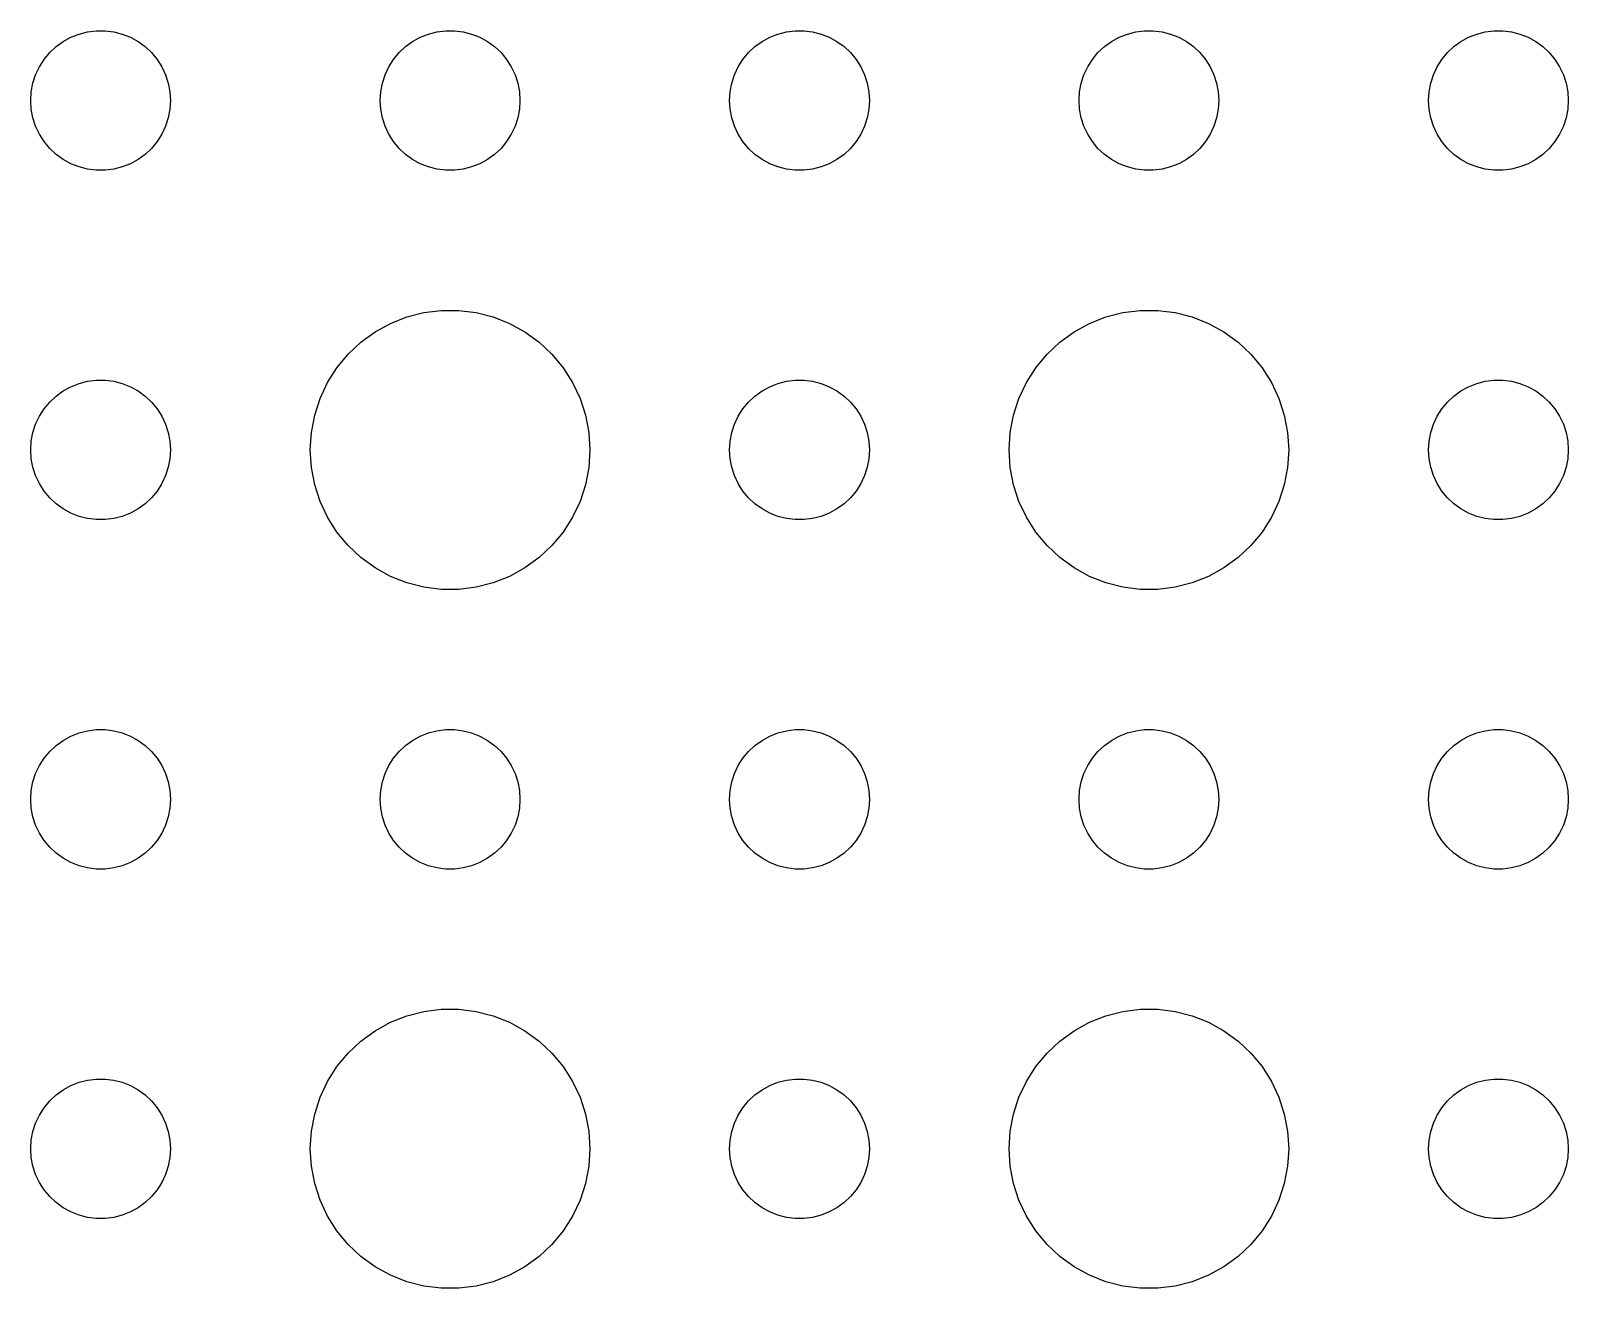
# Model space of a CAD drawing. Header units: metres. Extents: x -134 to 134, y 176 to 508.
# Drawn here: x -1.5 to 31.5, y 339.01 to 366 of the extents above; entities that cross this region are included whole.
import ezdxf

# ---------------------------------------------------------------- set-up
doc = ezdxf.new("R2010")
doc.units = ezdxf.units.M

msp = doc.modelspace()

# ---------------------------------------------------------------- linework, layer by layer
for p, q in [((-0.46352, 365.927), (-0.28107, 365.973)), ((-0.28107, 365.973), (-0.09418, 365.997)), ((-0.09418, 365.997), (0.09418, 365.997)), ((0.09418, 365.997), (0.28107, 365.973)), ((0.28107, 365.973), (0.46352, 365.927)), ((7.03647, 365.927), (7.21892, 365.973)), ((7.21892, 365.973), (7.40581, 365.997)), ((7.40581, 365.997), (7.59418, 365.997)), ((7.59418, 365.997), (7.78107, 365.973)), ((7.78107, 365.973), (7.96352, 365.927)), ((14.5365, 365.927), (14.7189, 365.973)), ((14.7189, 365.973), (14.9058, 365.997)), ((14.9058, 365.997), (15.0942, 365.997)), ((15.0942, 365.997), (15.2811, 365.973)), ((15.2811, 365.973), (15.4635, 365.927)), ((22.0365, 365.927), (22.2189, 365.973)), ((22.2189, 365.973), (22.4058, 365.997)), ((22.4058, 365.997), (22.5942, 365.997)), ((22.5942, 365.997), (22.7811, 365.973)), ((22.7811, 365.973), (22.9635, 365.927)), ((29.5365, 365.927), (29.7189, 365.973)), ((29.7189, 365.973), (29.9058, 365.997)), ((29.9058, 365.997), (30.0942, 365.997)), ((30.0942, 365.997), (30.2811, 365.973)), ((30.2811, 365.973), (30.4635, 365.927)), ((-1.09344, 365.527), (-0.95613, 365.656)), ((-0.95613, 365.656), (-0.80373, 365.766)), ((-0.80373, 365.766), (-0.63866, 365.857)), ((-0.63866, 365.857), (-0.46352, 365.927)), ((0.46352, 365.927), (0.63866, 365.857)), ((0.63866, 365.857), (0.80373, 365.766)), ((0.80373, 365.766), (0.95613, 365.656)), ((0.95613, 365.656), (1.09344, 365.527)), ((6.40654, 365.527), (6.54385, 365.656)), ((6.54385, 365.656), (6.69626, 365.766)), ((6.69626, 365.766), (6.86133, 365.857)), ((6.86133, 365.857), (7.03647, 365.927)), ((7.96352, 365.927), (8.13866, 365.857)), ((8.13866, 365.857), (8.30373, 365.766)), ((8.30373, 365.766), (8.45613, 365.656)), ((8.45613, 365.656), (8.59344, 365.527)), ((13.9065, 365.527), (14.0439, 365.656)), ((14.0439, 365.656), (14.1963, 365.766)), ((14.1963, 365.766), (14.3613, 365.857)), ((14.3613, 365.857), (14.5365, 365.927)), ((15.4635, 365.927), (15.6387, 365.857)), ((15.6387, 365.857), (15.8037, 365.766)), ((15.8037, 365.766), (15.9561, 365.656)), ((15.9561, 365.656), (16.0934, 365.527)), ((21.4065, 365.527), (21.5439, 365.656)), ((21.5439, 365.656), (21.6963, 365.766)), ((21.6963, 365.766), (21.8613, 365.857)), ((21.8613, 365.857), (22.0365, 365.927)), ((22.9635, 365.927), (23.1387, 365.857)), ((23.1387, 365.857), (23.3037, 365.766)), ((23.3037, 365.766), (23.4561, 365.656)), ((23.4561, 365.656), (23.5934, 365.527)), ((28.9065, 365.527), (29.0439, 365.656)), ((29.0439, 365.656), (29.1963, 365.766)), ((29.1963, 365.766), (29.3613, 365.857)), ((29.3613, 365.857), (29.5365, 365.927)), ((30.4635, 365.927), (30.6387, 365.857)), ((30.6387, 365.857), (30.8037, 365.766)), ((30.8037, 365.766), (30.9561, 365.656)), ((30.9561, 365.656), (31.0934, 365.527)), ((-1.31445, 365.223), (-1.21352, 365.382)), ((-1.21352, 365.382), (-1.09344, 365.527)), ((1.09344, 365.527), (1.21352, 365.382)), ((1.21352, 365.382), (1.31445, 365.223)), ((6.18553, 365.223), (6.28647, 365.382)), ((6.28647, 365.382), (6.40654, 365.527)), ((8.59344, 365.527), (8.71352, 365.382)), ((8.71352, 365.382), (8.81445, 365.223)), ((13.6855, 365.223), (13.7865, 365.382)), ((13.7865, 365.382), (13.9065, 365.527)), ((16.0934, 365.527), (16.2135, 365.382)), ((16.2135, 365.382), (16.3145, 365.223)), ((21.1855, 365.223), (21.2865, 365.382)), ((21.2865, 365.382), (21.4065, 365.527)), ((23.5934, 365.527), (23.7135, 365.382)), ((23.7135, 365.382), (23.8145, 365.223)), ((28.6855, 365.223), (28.7865, 365.382)), ((28.7865, 365.382), (28.9065, 365.527)), ((31.0934, 365.527), (31.2135, 365.382)), ((31.2135, 365.382), (31.3145, 365.223)), ((-1.45287, 364.873), (-1.39465, 365.052)), ((-1.39465, 365.052), (-1.31445, 365.223)), ((1.31445, 365.223), (1.39465, 365.052)), ((1.39465, 365.052), (1.45287, 364.873)), ((6.04712, 364.873), (6.10533, 365.052)), ((6.10533, 365.052), (6.18553, 365.223)), ((8.81445, 365.223), (8.89465, 365.052)), ((8.89465, 365.052), (8.95287, 364.873)), ((13.5471, 364.873), (13.6053, 365.052)), ((13.6053, 365.052), (13.6855, 365.223)), ((16.3145, 365.223), (16.3947, 365.052)), ((16.3947, 365.052), (16.4529, 364.873)), ((21.0471, 364.873), (21.1053, 365.052)), ((21.1053, 365.052), (21.1855, 365.223)), ((23.8145, 365.223), (23.8947, 365.052)), ((23.8947, 365.052), (23.9529, 364.873)), ((28.5471, 364.873), (28.6053, 365.052)), ((28.6053, 365.052), (28.6855, 365.223)), ((31.3145, 365.223), (31.3947, 365.052)), ((31.3947, 365.052), (31.4529, 364.873)), ((-1.5, 364.5), (-1.48816, 364.688)), ((-1.48816, 364.688), (-1.45287, 364.873)), ((1.45287, 364.873), (1.48816, 364.688)), ((1.48816, 364.688), (1.5, 364.5)), ((6, 364.5), (6.01183, 364.688)), ((6.01183, 364.688), (6.04712, 364.873)), ((8.95287, 364.873), (8.98816, 364.688)), ((8.98816, 364.688), (9, 364.5)), ((13.5, 364.5), (13.5118, 364.688)), ((13.5118, 364.688), (13.5471, 364.873)), ((16.4529, 364.873), (16.4882, 364.688)), ((16.4882, 364.688), (16.5, 364.5)), ((21, 364.5), (21.0118, 364.688)), ((21.0118, 364.688), (21.0471, 364.873)), ((23.9529, 364.873), (23.9882, 364.688)), ((23.9882, 364.688), (24, 364.5)), ((28.5, 364.5), (28.5118, 364.688)), ((28.5118, 364.688), (28.5471, 364.873)), ((31.4529, 364.873), (31.4882, 364.688)), ((31.4882, 364.688), (31.5, 364.5)), ((-1.48816, 364.312), (-1.5, 364.5)), ((1.5, 364.5), (1.48816, 364.312)), ((6.01183, 364.312), (6, 364.5)), ((9, 364.5), (8.98816, 364.312)), ((13.5118, 364.312), (13.5, 364.5)), ((16.5, 364.5), (16.4882, 364.312)), ((21.0118, 364.312), (21, 364.5)), ((24, 364.5), (23.9882, 364.312)), ((28.5118, 364.312), (28.5, 364.5)), ((31.5, 364.5), (31.4882, 364.312)), ((-1.45287, 364.127), (-1.48816, 364.312)), ((-1.39465, 363.948), (-1.45287, 364.127)), ((1.45287, 364.127), (1.39465, 363.948)), ((1.48816, 364.312), (1.45287, 364.127)), ((6.04712, 364.127), (6.01183, 364.312)), ((6.10533, 363.948), (6.04712, 364.127)), ((8.95287, 364.127), (8.89465, 363.948)), ((8.98816, 364.312), (8.95287, 364.127)), ((13.5471, 364.127), (13.5118, 364.312)), ((13.6053, 363.948), (13.5471, 364.127)), ((16.4529, 364.127), (16.3947, 363.948)), ((16.4882, 364.312), (16.4529, 364.127)), ((21.0471, 364.127), (21.0118, 364.312)), ((21.1053, 363.948), (21.0471, 364.127)), ((23.9529, 364.127), (23.8947, 363.948)), ((23.9882, 364.312), (23.9529, 364.127)), ((28.5471, 364.127), (28.5118, 364.312)), ((28.6053, 363.948), (28.5471, 364.127)), ((31.4529, 364.127), (31.3947, 363.948)), ((31.4882, 364.312), (31.4529, 364.127)), ((-1.31445, 363.777), (-1.39465, 363.948)), ((-1.21352, 363.618), (-1.31445, 363.777)), ((1.31445, 363.777), (1.21352, 363.618)), ((1.39465, 363.948), (1.31445, 363.777)), ((6.18553, 363.777), (6.10533, 363.948)), ((6.28647, 363.618), (6.18553, 363.777)), ((8.81445, 363.777), (8.71352, 363.618)), ((8.89465, 363.948), (8.81445, 363.777)), ((13.6855, 363.777), (13.6053, 363.948)), ((13.7865, 363.618), (13.6855, 363.777)), ((16.3145, 363.777), (16.2135, 363.618)), ((16.3947, 363.948), (16.3145, 363.777)), ((21.1855, 363.777), (21.1053, 363.948)), ((21.2865, 363.618), (21.1855, 363.777)), ((23.8145, 363.777), (23.7135, 363.618)), ((23.8947, 363.948), (23.8145, 363.777)), ((28.6855, 363.777), (28.6053, 363.948)), ((28.7865, 363.618), (28.6855, 363.777)), ((31.3145, 363.777), (31.2135, 363.618)), ((31.3947, 363.948), (31.3145, 363.777)), ((-1.09344, 363.473), (-1.21352, 363.618)), ((-0.95613, 363.344), (-1.09344, 363.473)), ((-0.80373, 363.234), (-0.95613, 363.344)), ((0.95613, 363.344), (0.80373, 363.234)), ((1.09344, 363.473), (0.95613, 363.344)), ((1.21352, 363.618), (1.09344, 363.473)), ((6.40654, 363.473), (6.28647, 363.618)), ((6.54385, 363.344), (6.40654, 363.473)), ((6.69626, 363.234), (6.54385, 363.344)), ((8.45613, 363.344), (8.30373, 363.234)), ((8.59344, 363.473), (8.45613, 363.344)), ((8.71352, 363.618), (8.59344, 363.473)), ((13.9065, 363.473), (13.7865, 363.618)), ((14.0439, 363.344), (13.9065, 363.473)), ((14.1963, 363.234), (14.0439, 363.344)), ((15.9561, 363.344), (15.8037, 363.234)), ((16.0934, 363.473), (15.9561, 363.344)), ((16.2135, 363.618), (16.0934, 363.473)), ((21.4065, 363.473), (21.2865, 363.618)), ((21.5439, 363.344), (21.4065, 363.473)), ((21.6963, 363.234), (21.5439, 363.344)), ((23.4561, 363.344), (23.3037, 363.234)), ((23.5934, 363.473), (23.4561, 363.344)), ((23.7135, 363.618), (23.5934, 363.473)), ((28.9065, 363.473), (28.7865, 363.618)), ((29.0439, 363.344), (28.9065, 363.473)), ((29.1963, 363.234), (29.0439, 363.344)), ((30.9561, 363.344), (30.8037, 363.234)), ((31.0934, 363.473), (30.9561, 363.344)), ((31.2135, 363.618), (31.0934, 363.473)), ((-0.63866, 363.143), (-0.80373, 363.234)), ((-0.46352, 363.073), (-0.63866, 363.143)), ((-0.28107, 363.027), (-0.46352, 363.073)), ((-0.09418, 363.003), (-0.28107, 363.027)), ((0.09418, 363.003), (-0.09418, 363.003)), ((0.28107, 363.027), (0.09418, 363.003)), ((0.46352, 363.073), (0.28107, 363.027)), ((0.63866, 363.143), (0.46352, 363.073)), ((0.80373, 363.234), (0.63866, 363.143)), ((6.86133, 363.143), (6.69626, 363.234)), ((7.03647, 363.073), (6.86133, 363.143)), ((7.21892, 363.027), (7.03647, 363.073)), ((7.40581, 363.003), (7.21892, 363.027)), ((7.59418, 363.003), (7.40581, 363.003)), ((7.78107, 363.027), (7.59418, 363.003)), ((7.96352, 363.073), (7.78107, 363.027)), ((8.13866, 363.143), (7.96352, 363.073)), ((8.30373, 363.234), (8.13866, 363.143)), ((14.3613, 363.143), (14.1963, 363.234)), ((14.5365, 363.073), (14.3613, 363.143)), ((14.7189, 363.027), (14.5365, 363.073)), ((14.9058, 363.003), (14.7189, 363.027)), ((15.0942, 363.003), (14.9058, 363.003)), ((15.2811, 363.027), (15.0942, 363.003)), ((15.4635, 363.073), (15.2811, 363.027)), ((15.6387, 363.143), (15.4635, 363.073)), ((15.8037, 363.234), (15.6387, 363.143)), ((21.8613, 363.143), (21.6963, 363.234)), ((22.0365, 363.073), (21.8613, 363.143)), ((22.2189, 363.027), (22.0365, 363.073)), ((22.4058, 363.003), (22.2189, 363.027)), ((22.5942, 363.003), (22.4058, 363.003)), ((22.7811, 363.027), (22.5942, 363.003)), ((22.9635, 363.073), (22.7811, 363.027)), ((23.1387, 363.143), (22.9635, 363.073)), ((23.3037, 363.234), (23.1387, 363.143)), ((29.3613, 363.143), (29.1963, 363.234)), ((29.5365, 363.073), (29.3613, 363.143)), ((29.7189, 363.027), (29.5365, 363.073)), ((29.9058, 363.003), (29.7189, 363.027)), ((30.0942, 363.003), (29.9058, 363.003)), ((30.2811, 363.027), (30.0942, 363.003)), ((30.4635, 363.073), (30.2811, 363.027)), ((30.6387, 363.143), (30.4635, 363.073)), ((30.8037, 363.234), (30.6387, 363.143)), ((5.89252, 359.533), (6.22266, 359.714)), ((6.22266, 359.714), (6.57294, 359.853)), ((6.57294, 359.853), (6.93785, 359.947)), ((6.93785, 359.947), (7.31161, 359.994)), ((7.31161, 359.994), (7.68837, 359.994)), ((7.68837, 359.994), (8.06213, 359.947)), ((8.06213, 359.947), (8.42705, 359.853)), ((8.42705, 359.853), (8.77733, 359.714)), ((8.77733, 359.714), (9.10747, 359.533)), ((20.8925, 359.533), (21.2227, 359.714)), ((21.2227, 359.714), (21.5729, 359.853)), ((21.5729, 359.853), (21.9379, 359.947)), ((21.9379, 359.947), (22.3116, 359.994)), ((22.3116, 359.994), (22.6884, 359.994)), ((22.6884, 359.994), (23.0621, 359.947)), ((23.0621, 359.947), (23.427, 359.853)), ((23.427, 359.853), (23.7773, 359.714)), ((23.7773, 359.714), (24.1075, 359.533)), ((5.58772, 359.312), (5.89252, 359.533)), ((9.10747, 359.533), (9.41226, 359.312)), ((20.5877, 359.312), (20.8925, 359.533)), ((24.1075, 359.533), (24.4123, 359.312)), ((5.07294, 358.763), (5.31308, 359.054)), ((5.31308, 359.054), (5.58772, 359.312)), ((9.41226, 359.312), (9.6869, 359.054)), ((9.6869, 359.054), (9.92705, 358.763)), ((20.0729, 358.763), (20.3131, 359.054)), ((20.3131, 359.054), (20.5877, 359.312)), ((24.4123, 359.312), (24.6869, 359.054)), ((24.6869, 359.054), (24.927, 358.763)), ((4.87108, 358.445), (5.07294, 358.763)), ((9.92705, 358.763), (10.1289, 358.445)), ((19.8711, 358.445), (20.0729, 358.763)), ((24.927, 358.763), (25.1289, 358.445)), ((-0.63866, 358.357), (-0.46352, 358.427)), ((-0.46352, 358.427), (-0.28107, 358.473)), ((-0.28107, 358.473), (-0.09418, 358.497)), ((-0.09418, 358.497), (0.09418, 358.497)), ((0.09418, 358.497), (0.28107, 358.473)), ((0.28107, 358.473), (0.46352, 358.427)), ((0.46352, 358.427), (0.63866, 358.357)), ((4.71066, 358.104), (4.87108, 358.445)), ((10.1289, 358.445), (10.2893, 358.104)), ((14.3613, 358.357), (14.5365, 358.427)), ((14.5365, 358.427), (14.7189, 358.473)), ((14.7189, 358.473), (14.9058, 358.497)), ((14.9058, 358.497), (15.0942, 358.497)), ((15.0942, 358.497), (15.2811, 358.473)), ((15.2811, 358.473), (15.4635, 358.427)), ((15.4635, 358.427), (15.6387, 358.357)), ((19.7107, 358.104), (19.8711, 358.445)), ((25.1289, 358.445), (25.2893, 358.104)), ((29.3613, 358.357), (29.5365, 358.427)), ((29.5365, 358.427), (29.7189, 358.473)), ((29.7189, 358.473), (29.9058, 358.497)), ((29.9058, 358.497), (30.0942, 358.497)), ((30.0942, 358.497), (30.2811, 358.473)), ((30.2811, 358.473), (30.4635, 358.427)), ((30.4635, 358.427), (30.6387, 358.357)), ((-1.09344, 358.027), (-0.95613, 358.156)), ((-0.95613, 358.156), (-0.80373, 358.266)), ((-0.80373, 358.266), (-0.63866, 358.357)), ((0.63866, 358.357), (0.80373, 358.266)), ((0.80373, 358.266), (0.95613, 358.156)), ((0.95613, 358.156), (1.09344, 358.027)), ((4.59424, 357.746), (4.71066, 358.104)), ((10.2893, 358.104), (10.4057, 357.746)), ((13.9065, 358.027), (14.0439, 358.156)), ((14.0439, 358.156), (14.1963, 358.266)), ((14.1963, 358.266), (14.3613, 358.357)), ((15.6387, 358.357), (15.8037, 358.266)), ((15.8037, 358.266), (15.9561, 358.156)), ((15.9561, 358.156), (16.0934, 358.027)), ((19.5942, 357.746), (19.7107, 358.104)), ((25.2893, 358.104), (25.4057, 357.746)), ((28.9065, 358.027), (29.0439, 358.156)), ((29.0439, 358.156), (29.1963, 358.266)), ((29.1963, 358.266), (29.3613, 358.357)), ((30.6387, 358.357), (30.8037, 358.266)), ((30.8037, 358.266), (30.9561, 358.156)), ((30.9561, 358.156), (31.0934, 358.027)), ((-1.39465, 357.552), (-1.31445, 357.723)), ((-1.31445, 357.723), (-1.21352, 357.882)), ((-1.21352, 357.882), (-1.09344, 358.027)), ((1.09344, 358.027), (1.21352, 357.882)), ((1.21352, 357.882), (1.31445, 357.723)), ((1.31445, 357.723), (1.39465, 357.552)), ((4.52365, 357.376), (4.59424, 357.746)), ((10.4057, 357.746), (10.4763, 357.376)), ((13.6053, 357.552), (13.6855, 357.723)), ((13.6855, 357.723), (13.7865, 357.882)), ((13.7865, 357.882), (13.9065, 358.027)), ((16.0934, 358.027), (16.2135, 357.882)), ((16.2135, 357.882), (16.3145, 357.723)), ((16.3145, 357.723), (16.3947, 357.552)), ((19.5237, 357.376), (19.5942, 357.746)), ((25.4057, 357.746), (25.4763, 357.376)), ((28.6053, 357.552), (28.6855, 357.723)), ((28.6855, 357.723), (28.7865, 357.882)), ((28.7865, 357.882), (28.9065, 358.027)), ((31.0934, 358.027), (31.2135, 357.882)), ((31.2135, 357.882), (31.3145, 357.723)), ((31.3145, 357.723), (31.3947, 357.552)), ((-1.45287, 357.373), (-1.39465, 357.552)), ((1.39465, 357.552), (1.45287, 357.373)), ((13.5471, 357.373), (13.6053, 357.552)), ((16.3947, 357.552), (16.4529, 357.373)), ((28.5471, 357.373), (28.6053, 357.552)), ((31.3947, 357.552), (31.4529, 357.373)), ((-1.5, 357), (-1.48816, 357.188)), ((-1.48816, 357.188), (-1.45287, 357.373)), ((1.45287, 357.373), (1.48816, 357.188)), ((1.48816, 357.188), (1.5, 357)), ((4.5, 357), (4.52365, 357.376)), ((10.4763, 357.376), (10.5, 357)), ((13.5, 357), (13.5118, 357.188)), ((13.5118, 357.188), (13.5471, 357.373)), ((16.4529, 357.373), (16.4882, 357.188)), ((16.4882, 357.188), (16.5, 357)), ((19.5, 357), (19.5237, 357.376)), ((25.4763, 357.376), (25.5, 357)), ((28.5, 357), (28.5118, 357.188)), ((28.5118, 357.188), (28.5471, 357.373)), ((31.4529, 357.373), (31.4882, 357.188)), ((31.4882, 357.188), (31.5, 357)), ((-1.48816, 356.812), (-1.5, 357)), ((-1.45287, 356.627), (-1.48816, 356.812)), ((1.48816, 356.812), (1.45287, 356.627)), ((1.5, 357), (1.48816, 356.812)), ((4.52365, 356.624), (4.5, 357)), ((10.5, 357), (10.4763, 356.624)), ((13.5118, 356.812), (13.5, 357)), ((13.5471, 356.627), (13.5118, 356.812)), ((16.4882, 356.812), (16.4529, 356.627)), ((16.5, 357), (16.4882, 356.812)), ((19.5237, 356.624), (19.5, 357)), ((25.5, 357), (25.4763, 356.624)), ((28.5118, 356.812), (28.5, 357)), ((28.5471, 356.627), (28.5118, 356.812)), ((31.4882, 356.812), (31.4529, 356.627)), ((31.5, 357), (31.4882, 356.812)), ((-1.39465, 356.448), (-1.45287, 356.627)), ((-1.31445, 356.277), (-1.39465, 356.448)), ((1.39465, 356.448), (1.31445, 356.277)), ((1.45287, 356.627), (1.39465, 356.448)), ((4.59424, 356.254), (4.52365, 356.624)), ((10.4763, 356.624), (10.4057, 356.254)), ((13.6053, 356.448), (13.5471, 356.627)), ((13.6855, 356.277), (13.6053, 356.448)), ((16.3947, 356.448), (16.3145, 356.277)), ((16.4529, 356.627), (16.3947, 356.448)), ((19.5942, 356.254), (19.5237, 356.624)), ((25.4763, 356.624), (25.4057, 356.254)), ((28.6053, 356.448), (28.5471, 356.627)), ((28.6855, 356.277), (28.6053, 356.448)), ((31.3947, 356.448), (31.3145, 356.277)), ((31.4529, 356.627), (31.3947, 356.448)), ((-1.21352, 356.118), (-1.31445, 356.277)), ((-1.09344, 355.973), (-1.21352, 356.118)), ((1.21352, 356.118), (1.09344, 355.973)), ((1.31445, 356.277), (1.21352, 356.118)), ((4.71066, 355.896), (4.59424, 356.254)), ((10.4057, 356.254), (10.2893, 355.896)), ((13.7865, 356.118), (13.6855, 356.277)), ((13.9065, 355.973), (13.7865, 356.118)), ((16.2135, 356.118), (16.0934, 355.973)), ((16.3145, 356.277), (16.2135, 356.118)), ((19.7107, 355.896), (19.5942, 356.254)), ((25.4057, 356.254), (25.2893, 355.896)), ((28.7865, 356.118), (28.6855, 356.277)), ((28.9065, 355.973), (28.7865, 356.118)), ((31.2135, 356.118), (31.0934, 355.973)), ((31.3145, 356.277), (31.2135, 356.118)), ((-0.95613, 355.844), (-1.09344, 355.973)), ((-0.80373, 355.734), (-0.95613, 355.844)), ((0.95613, 355.844), (0.80373, 355.734)), ((1.09344, 355.973), (0.95613, 355.844)), ((4.87108, 355.555), (4.71066, 355.896)), ((10.2893, 355.896), (10.1289, 355.555)), ((14.0439, 355.844), (13.9065, 355.973)), ((14.1963, 355.734), (14.0439, 355.844)), ((15.9561, 355.844), (15.8037, 355.734)), ((16.0934, 355.973), (15.9561, 355.844)), ((19.8711, 355.555), (19.7107, 355.896)), ((25.2893, 355.896), (25.1289, 355.555)), ((29.0439, 355.844), (28.9065, 355.973)), ((29.1963, 355.734), (29.0439, 355.844)), ((30.9561, 355.844), (30.8037, 355.734)), ((31.0934, 355.973), (30.9561, 355.844)), ((-0.63866, 355.643), (-0.80373, 355.734)), ((-0.46352, 355.573), (-0.63866, 355.643)), ((-0.28107, 355.527), (-0.46352, 355.573)), ((-0.09418, 355.503), (-0.28107, 355.527)), ((0.09418, 355.503), (-0.09418, 355.503)), ((0.28107, 355.527), (0.09418, 355.503)), ((0.46352, 355.573), (0.28107, 355.527)), ((0.63866, 355.643), (0.46352, 355.573)), ((0.80373, 355.734), (0.63866, 355.643)), ((5.07294, 355.237), (4.87108, 355.555)), ((10.1289, 355.555), (9.92705, 355.237)), ((14.3613, 355.643), (14.1963, 355.734)), ((14.5365, 355.573), (14.3613, 355.643)), ((14.7189, 355.527), (14.5365, 355.573)), ((14.9058, 355.503), (14.7189, 355.527)), ((15.0942, 355.503), (14.9058, 355.503)), ((15.2811, 355.527), (15.0942, 355.503)), ((15.4635, 355.573), (15.2811, 355.527)), ((15.6387, 355.643), (15.4635, 355.573)), ((15.8037, 355.734), (15.6387, 355.643)), ((20.0729, 355.237), (19.8711, 355.555)), ((25.1289, 355.555), (24.927, 355.237)), ((29.3613, 355.643), (29.1963, 355.734)), ((29.5365, 355.573), (29.3613, 355.643)), ((29.7189, 355.527), (29.5365, 355.573)), ((29.9058, 355.503), (29.7189, 355.527)), ((30.0942, 355.503), (29.9058, 355.503)), ((30.2811, 355.527), (30.0942, 355.503)), ((30.4635, 355.573), (30.2811, 355.527)), ((30.6387, 355.643), (30.4635, 355.573)), ((30.8037, 355.734), (30.6387, 355.643)), ((5.31308, 354.946), (5.07294, 355.237)), ((9.92705, 355.237), (9.6869, 354.946)), ((20.3131, 354.946), (20.0729, 355.237)), ((24.927, 355.237), (24.6869, 354.946)), ((5.58772, 354.688), (5.31308, 354.946)), ((9.6869, 354.946), (9.41226, 354.688)), ((20.5877, 354.688), (20.3131, 354.946)), ((24.6869, 354.946), (24.4123, 354.688)), ((5.89252, 354.467), (5.58772, 354.688)), ((6.22266, 354.286), (5.89252, 354.467)), ((9.10747, 354.467), (8.77733, 354.286)), ((9.41226, 354.688), (9.10747, 354.467)), ((20.8925, 354.467), (20.5877, 354.688)), ((21.2227, 354.286), (20.8925, 354.467)), ((24.1075, 354.467), (23.7773, 354.286)), ((24.4123, 354.688), (24.1075, 354.467)), ((6.57294, 354.147), (6.22266, 354.286)), ((6.93785, 354.053), (6.57294, 354.147)), ((8.42705, 354.147), (8.06213, 354.053)), ((8.77733, 354.286), (8.42705, 354.147)), ((21.5729, 354.147), (21.2227, 354.286)), ((21.9379, 354.053), (21.5729, 354.147)), ((23.427, 354.147), (23.0621, 354.053)), ((23.7773, 354.286), (23.427, 354.147)), ((7.31161, 354.006), (6.93785, 354.053)), ((7.68837, 354.006), (7.31161, 354.006)), ((8.06213, 354.053), (7.68837, 354.006)), ((22.3116, 354.006), (21.9379, 354.053)), ((22.6884, 354.006), (22.3116, 354.006)), ((23.0621, 354.053), (22.6884, 354.006)), ((-0.80373, 350.766), (-0.63866, 350.857)), ((-0.63866, 350.857), (-0.46352, 350.927)), ((-0.46352, 350.927), (-0.28107, 350.973)), ((-0.28107, 350.973), (-0.09418, 350.997)), ((-0.09418, 350.997), (0.09418, 350.997)), ((0.09418, 350.997), (0.28107, 350.973)), ((0.28107, 350.973), (0.46352, 350.927)), ((0.46352, 350.927), (0.63866, 350.857)), ((0.63866, 350.857), (0.80373, 350.766)), ((6.69626, 350.766), (6.86133, 350.857)), ((6.86133, 350.857), (7.03647, 350.927)), ((7.03647, 350.927), (7.21892, 350.973)), ((7.21892, 350.973), (7.40581, 350.997)), ((7.40581, 350.997), (7.59418, 350.997)), ((7.59418, 350.997), (7.78107, 350.973)), ((7.78107, 350.973), (7.96352, 350.927)), ((7.96352, 350.927), (8.13866, 350.857)), ((8.13866, 350.857), (8.30373, 350.766)), ((14.1963, 350.766), (14.3613, 350.857)), ((14.3613, 350.857), (14.5365, 350.927)), ((14.5365, 350.927), (14.7189, 350.973)), ((14.7189, 350.973), (14.9058, 350.997)), ((14.9058, 350.997), (15.0942, 350.997)), ((15.0942, 350.997), (15.2811, 350.973)), ((15.2811, 350.973), (15.4635, 350.927)), ((15.4635, 350.927), (15.6387, 350.857)), ((15.6387, 350.857), (15.8037, 350.766)), ((21.6963, 350.766), (21.8613, 350.857)), ((21.8613, 350.857), (22.0365, 350.927)), ((22.0365, 350.927), (22.2189, 350.973)), ((22.2189, 350.973), (22.4058, 350.997)), ((22.4058, 350.997), (22.5942, 350.997)), ((22.5942, 350.997), (22.7811, 350.973)), ((22.7811, 350.973), (22.9635, 350.927)), ((22.9635, 350.927), (23.1387, 350.857)), ((23.1387, 350.857), (23.3037, 350.766)), ((29.1963, 350.766), (29.3613, 350.857)), ((29.3613, 350.857), (29.5365, 350.927)), ((29.5365, 350.927), (29.7189, 350.973)), ((29.7189, 350.973), (29.9058, 350.997)), ((29.9058, 350.997), (30.0942, 350.997)), ((30.0942, 350.997), (30.2811, 350.973)), ((30.2811, 350.973), (30.4635, 350.927)), ((30.4635, 350.927), (30.6387, 350.857)), ((30.6387, 350.857), (30.8037, 350.766)), ((-1.21352, 350.382), (-1.09344, 350.527)), ((-1.09344, 350.527), (-0.95613, 350.656)), ((-0.95613, 350.656), (-0.80373, 350.766)), ((0.80373, 350.766), (0.95613, 350.656)), ((0.95613, 350.656), (1.09344, 350.527)), ((1.09344, 350.527), (1.21352, 350.382)), ((6.28647, 350.382), (6.40654, 350.527)), ((6.40654, 350.527), (6.54385, 350.656)), ((6.54385, 350.656), (6.69626, 350.766)), ((8.30373, 350.766), (8.45613, 350.656)), ((8.45613, 350.656), (8.59344, 350.527)), ((8.59344, 350.527), (8.71352, 350.382)), ((13.7865, 350.382), (13.9065, 350.527)), ((13.9065, 350.527), (14.0439, 350.656)), ((14.0439, 350.656), (14.1963, 350.766)), ((15.8037, 350.766), (15.9561, 350.656)), ((15.9561, 350.656), (16.0934, 350.527)), ((16.0934, 350.527), (16.2135, 350.382)), ((21.2865, 350.382), (21.4065, 350.527)), ((21.4065, 350.527), (21.5439, 350.656)), ((21.5439, 350.656), (21.6963, 350.766)), ((23.3037, 350.766), (23.4561, 350.656)), ((23.4561, 350.656), (23.5934, 350.527)), ((23.5934, 350.527), (23.7135, 350.382)), ((28.7865, 350.382), (28.9065, 350.527)), ((28.9065, 350.527), (29.0439, 350.656)), ((29.0439, 350.656), (29.1963, 350.766)), ((30.8037, 350.766), (30.9561, 350.656)), ((30.9561, 350.656), (31.0934, 350.527)), ((31.0934, 350.527), (31.2135, 350.382)), ((-1.39465, 350.052), (-1.31445, 350.223)), ((-1.31445, 350.223), (-1.21352, 350.382)), ((1.21352, 350.382), (1.31445, 350.223)), ((1.31445, 350.223), (1.39465, 350.052)), ((6.10533, 350.052), (6.18553, 350.223)), ((6.18553, 350.223), (6.28647, 350.382)), ((8.71352, 350.382), (8.81445, 350.223)), ((8.81445, 350.223), (8.89465, 350.052)), ((13.6053, 350.052), (13.6855, 350.223)), ((13.6855, 350.223), (13.7865, 350.382)), ((16.2135, 350.382), (16.3145, 350.223)), ((16.3145, 350.223), (16.3947, 350.052)), ((21.1053, 350.052), (21.1855, 350.223)), ((21.1855, 350.223), (21.2865, 350.382)), ((23.7135, 350.382), (23.8145, 350.223)), ((23.8145, 350.223), (23.8947, 350.052)), ((28.6053, 350.052), (28.6855, 350.223)), ((28.6855, 350.223), (28.7865, 350.382)), ((31.2135, 350.382), (31.3145, 350.223)), ((31.3145, 350.223), (31.3947, 350.052)), ((-1.48816, 349.688), (-1.45287, 349.873)), ((-1.45287, 349.873), (-1.39465, 350.052)), ((1.39465, 350.052), (1.45287, 349.873)), ((1.45287, 349.873), (1.48816, 349.688)), ((6.01183, 349.688), (6.04712, 349.873)), ((6.04712, 349.873), (6.10533, 350.052)), ((8.89465, 350.052), (8.95287, 349.873)), ((8.95287, 349.873), (8.98816, 349.688)), ((13.5118, 349.688), (13.5471, 349.873)), ((13.5471, 349.873), (13.6053, 350.052)), ((16.3947, 350.052), (16.4529, 349.873)), ((16.4529, 349.873), (16.4882, 349.688)), ((21.0118, 349.688), (21.0471, 349.873)), ((21.0471, 349.873), (21.1053, 350.052)), ((23.8947, 350.052), (23.9529, 349.873)), ((23.9529, 349.873), (23.9882, 349.688)), ((28.5118, 349.688), (28.5471, 349.873)), ((28.5471, 349.873), (28.6053, 350.052)), ((31.3947, 350.052), (31.4529, 349.873)), ((31.4529, 349.873), (31.4882, 349.688)), ((-1.5, 349.5), (-1.48816, 349.688)), ((-1.48816, 349.312), (-1.5, 349.5)), ((1.48816, 349.688), (1.5, 349.5)), ((1.5, 349.5), (1.48816, 349.312)), ((6, 349.5), (6.01183, 349.688)), ((6.01183, 349.312), (6, 349.5)), ((8.98816, 349.688), (9, 349.5)), ((9, 349.5), (8.98816, 349.312)), ((13.5, 349.5), (13.5118, 349.688)), ((13.5118, 349.312), (13.5, 349.5)), ((16.4882, 349.688), (16.5, 349.5)), ((16.5, 349.5), (16.4882, 349.312)), ((21, 349.5), (21.0118, 349.688)), ((21.0118, 349.312), (21, 349.5)), ((23.9882, 349.688), (24, 349.5)), ((24, 349.5), (23.9882, 349.312)), ((28.5, 349.5), (28.5118, 349.688)), ((28.5118, 349.312), (28.5, 349.5)), ((31.4882, 349.688), (31.5, 349.5)), ((31.5, 349.5), (31.4882, 349.312)), ((-1.45287, 349.127), (-1.48816, 349.312)), ((1.48816, 349.312), (1.45287, 349.127)), ((6.04712, 349.127), (6.01183, 349.312)), ((8.98816, 349.312), (8.95287, 349.127)), ((13.5471, 349.127), (13.5118, 349.312)), ((16.4882, 349.312), (16.4529, 349.127)), ((21.0471, 349.127), (21.0118, 349.312)), ((23.9882, 349.312), (23.9529, 349.127)), ((28.5471, 349.127), (28.5118, 349.312)), ((31.4882, 349.312), (31.4529, 349.127)), ((-1.39465, 348.948), (-1.45287, 349.127)), ((-1.31445, 348.777), (-1.39465, 348.948)), ((1.39465, 348.948), (1.31445, 348.777)), ((1.45287, 349.127), (1.39465, 348.948)), ((6.10533, 348.948), (6.04712, 349.127)), ((6.18553, 348.777), (6.10533, 348.948)), ((8.89465, 348.948), (8.81445, 348.777)), ((8.95287, 349.127), (8.89465, 348.948)), ((13.6053, 348.948), (13.5471, 349.127)), ((13.6855, 348.777), (13.6053, 348.948)), ((16.3947, 348.948), (16.3145, 348.777)), ((16.4529, 349.127), (16.3947, 348.948)), ((21.1053, 348.948), (21.0471, 349.127)), ((21.1855, 348.777), (21.1053, 348.948)), ((23.8947, 348.948), (23.8145, 348.777)), ((23.9529, 349.127), (23.8947, 348.948)), ((28.6053, 348.948), (28.5471, 349.127)), ((28.6855, 348.777), (28.6053, 348.948)), ((31.3947, 348.948), (31.3145, 348.777)), ((31.4529, 349.127), (31.3947, 348.948)), ((-1.21352, 348.618), (-1.31445, 348.777)), ((-1.09344, 348.473), (-1.21352, 348.618)), ((1.21352, 348.618), (1.09344, 348.473)), ((1.31445, 348.777), (1.21352, 348.618)), ((6.28647, 348.618), (6.18553, 348.777)), ((6.40654, 348.473), (6.28647, 348.618)), ((8.71352, 348.618), (8.59344, 348.473)), ((8.81445, 348.777), (8.71352, 348.618)), ((13.7865, 348.618), (13.6855, 348.777)), ((13.9065, 348.473), (13.7865, 348.618)), ((16.2135, 348.618), (16.0934, 348.473)), ((16.3145, 348.777), (16.2135, 348.618)), ((21.2865, 348.618), (21.1855, 348.777)), ((21.4065, 348.473), (21.2865, 348.618)), ((23.7135, 348.618), (23.5934, 348.473)), ((23.8145, 348.777), (23.7135, 348.618)), ((28.7865, 348.618), (28.6855, 348.777)), ((28.9065, 348.473), (28.7865, 348.618)), ((31.2135, 348.618), (31.0934, 348.473)), ((31.3145, 348.777), (31.2135, 348.618)), ((-0.95613, 348.344), (-1.09344, 348.473)), ((-0.80373, 348.234), (-0.95613, 348.344)), ((-0.63866, 348.143), (-0.80373, 348.234)), ((0.80373, 348.234), (0.63866, 348.143)), ((0.95613, 348.344), (0.80373, 348.234)), ((1.09344, 348.473), (0.95613, 348.344)), ((6.54385, 348.344), (6.40654, 348.473)), ((6.69626, 348.234), (6.54385, 348.344)), ((6.86133, 348.143), (6.69626, 348.234)), ((8.30373, 348.234), (8.13866, 348.143)), ((8.45613, 348.344), (8.30373, 348.234)), ((8.59344, 348.473), (8.45613, 348.344)), ((14.0439, 348.344), (13.9065, 348.473)), ((14.1963, 348.234), (14.0439, 348.344)), ((14.3613, 348.143), (14.1963, 348.234)), ((15.8037, 348.234), (15.6387, 348.143)), ((15.9561, 348.344), (15.8037, 348.234)), ((16.0934, 348.473), (15.9561, 348.344)), ((21.5439, 348.344), (21.4065, 348.473)), ((21.6963, 348.234), (21.5439, 348.344)), ((21.8613, 348.143), (21.6963, 348.234)), ((23.3037, 348.234), (23.1387, 348.143)), ((23.4561, 348.344), (23.3037, 348.234)), ((23.5934, 348.473), (23.4561, 348.344)), ((29.0439, 348.344), (28.9065, 348.473)), ((29.1963, 348.234), (29.0439, 348.344)), ((29.3613, 348.143), (29.1963, 348.234)), ((30.8037, 348.234), (30.6387, 348.143)), ((30.9561, 348.344), (30.8037, 348.234)), ((31.0934, 348.473), (30.9561, 348.344)), ((-0.46352, 348.073), (-0.63866, 348.143)), ((-0.28107, 348.027), (-0.46352, 348.073)), ((-0.09418, 348.003), (-0.28107, 348.027)), ((0.09418, 348.003), (-0.09418, 348.003)), ((0.28107, 348.027), (0.09418, 348.003)), ((0.46352, 348.073), (0.28107, 348.027)), ((0.63866, 348.143), (0.46352, 348.073)), ((7.03647, 348.073), (6.86133, 348.143)), ((7.21892, 348.027), (7.03647, 348.073)), ((7.40581, 348.003), (7.21892, 348.027)), ((7.59418, 348.003), (7.40581, 348.003)), ((7.78107, 348.027), (7.59418, 348.003)), ((7.96352, 348.073), (7.78107, 348.027)), ((8.13866, 348.143), (7.96352, 348.073)), ((14.5365, 348.073), (14.3613, 348.143)), ((14.7189, 348.027), (14.5365, 348.073)), ((14.9058, 348.003), (14.7189, 348.027)), ((15.0942, 348.003), (14.9058, 348.003)), ((15.2811, 348.027), (15.0942, 348.003)), ((15.4635, 348.073), (15.2811, 348.027)), ((15.6387, 348.143), (15.4635, 348.073)), ((22.0365, 348.073), (21.8613, 348.143)), ((22.2189, 348.027), (22.0365, 348.073)), ((22.4058, 348.003), (22.2189, 348.027)), ((22.5942, 348.003), (22.4058, 348.003)), ((22.7811, 348.027), (22.5942, 348.003)), ((22.9635, 348.073), (22.7811, 348.027)), ((23.1387, 348.143), (22.9635, 348.073)), ((29.5365, 348.073), (29.3613, 348.143)), ((29.7189, 348.027), (29.5365, 348.073)), ((29.9058, 348.003), (29.7189, 348.027)), ((30.0942, 348.003), (29.9058, 348.003)), ((30.2811, 348.027), (30.0942, 348.003)), ((30.4635, 348.073), (30.2811, 348.027)), ((30.6387, 348.143), (30.4635, 348.073)), ((6.22266, 344.714), (6.57294, 344.853)), ((6.57294, 344.853), (6.93785, 344.947)), ((6.93785, 344.947), (7.31161, 344.994)), ((7.31161, 344.994), (7.68837, 344.994)), ((7.68837, 344.994), (8.06213, 344.947)), ((8.06213, 344.947), (8.42705, 344.853)), ((8.42705, 344.853), (8.77733, 344.714)), ((21.2227, 344.714), (21.5729, 344.853)), ((21.5729, 344.853), (21.9379, 344.947)), ((21.9379, 344.947), (22.3116, 344.994)), ((22.3116, 344.994), (22.6884, 344.994)), ((22.6884, 344.994), (23.0621, 344.947)), ((23.0621, 344.947), (23.427, 344.853)), ((23.427, 344.853), (23.7773, 344.714)), ((5.58772, 344.312), (5.89252, 344.533)), ((5.89252, 344.533), (6.22266, 344.714)), ((8.77733, 344.714), (9.10747, 344.533)), ((9.10747, 344.533), (9.41226, 344.312)), ((20.5877, 344.312), (20.8925, 344.533)), ((20.8925, 344.533), (21.2227, 344.714)), ((23.7773, 344.714), (24.1075, 344.533)), ((24.1075, 344.533), (24.4123, 344.312)), ((5.31308, 344.054), (5.58772, 344.312)), ((9.41226, 344.312), (9.6869, 344.054)), ((20.3131, 344.054), (20.5877, 344.312)), ((24.4123, 344.312), (24.6869, 344.054)), ((5.07294, 343.763), (5.31308, 344.054)), ((9.6869, 344.054), (9.92705, 343.763)), ((20.0729, 343.763), (20.3131, 344.054)), ((24.6869, 344.054), (24.927, 343.763)), ((4.87108, 343.445), (5.07294, 343.763)), ((9.92705, 343.763), (10.1289, 343.445)), ((19.8711, 343.445), (20.0729, 343.763)), ((24.927, 343.763), (25.1289, 343.445)), ((-0.95613, 343.156), (-0.80373, 343.266)), ((-0.80373, 343.266), (-0.63866, 343.357)), ((-0.63866, 343.357), (-0.46352, 343.427)), ((-0.46352, 343.427), (-0.28107, 343.473)), ((-0.28107, 343.473), (-0.09418, 343.497)), ((-0.09418, 343.497), (0.09418, 343.497)), ((0.09418, 343.497), (0.28107, 343.473)), ((0.28107, 343.473), (0.46352, 343.427)), ((0.46352, 343.427), (0.63866, 343.357)), ((0.63866, 343.357), (0.80373, 343.266)), ((0.80373, 343.266), (0.95613, 343.156)), ((4.71066, 343.104), (4.87108, 343.445)), ((10.1289, 343.445), (10.2893, 343.104)), ((14.0439, 343.156), (14.1963, 343.266)), ((14.1963, 343.266), (14.3613, 343.357)), ((14.3613, 343.357), (14.5365, 343.427)), ((14.5365, 343.427), (14.7189, 343.473)), ((14.7189, 343.473), (14.9058, 343.497)), ((14.9058, 343.497), (15.0942, 343.497)), ((15.0942, 343.497), (15.2811, 343.473)), ((15.2811, 343.473), (15.4635, 343.427)), ((15.4635, 343.427), (15.6387, 343.357)), ((15.6387, 343.357), (15.8037, 343.266)), ((15.8037, 343.266), (15.9561, 343.156)), ((19.7107, 343.104), (19.8711, 343.445)), ((25.1289, 343.445), (25.2893, 343.104)), ((29.0439, 343.156), (29.1963, 343.266)), ((29.1963, 343.266), (29.3613, 343.357)), ((29.3613, 343.357), (29.5365, 343.427)), ((29.5365, 343.427), (29.7189, 343.473)), ((29.7189, 343.473), (29.9058, 343.497)), ((29.9058, 343.497), (30.0942, 343.497)), ((30.0942, 343.497), (30.2811, 343.473)), ((30.2811, 343.473), (30.4635, 343.427)), ((30.4635, 343.427), (30.6387, 343.357)), ((30.6387, 343.357), (30.8037, 343.266)), ((30.8037, 343.266), (30.9561, 343.156)), ((-1.31445, 342.723), (-1.21352, 342.882)), ((-1.21352, 342.882), (-1.09344, 343.027)), ((-1.09344, 343.027), (-0.95613, 343.156)), ((0.95613, 343.156), (1.09344, 343.027)), ((1.09344, 343.027), (1.21352, 342.882)), ((1.21352, 342.882), (1.31445, 342.723)), ((4.59424, 342.746), (4.71066, 343.104)), ((10.2893, 343.104), (10.4057, 342.746)), ((13.6855, 342.723), (13.7865, 342.882)), ((13.7865, 342.882), (13.9065, 343.027)), ((13.9065, 343.027), (14.0439, 343.156)), ((15.9561, 343.156), (16.0934, 343.027)), ((16.0934, 343.027), (16.2135, 342.882)), ((16.2135, 342.882), (16.3145, 342.723)), ((19.5942, 342.746), (19.7107, 343.104)), ((25.2893, 343.104), (25.4057, 342.746)), ((28.6855, 342.723), (28.7865, 342.882)), ((28.7865, 342.882), (28.9065, 343.027)), ((28.9065, 343.027), (29.0439, 343.156)), ((30.9561, 343.156), (31.0934, 343.027)), ((31.0934, 343.027), (31.2135, 342.882)), ((31.2135, 342.882), (31.3145, 342.723)), ((-1.45287, 342.373), (-1.39465, 342.552)), ((-1.39465, 342.552), (-1.31445, 342.723)), ((1.31445, 342.723), (1.39465, 342.552)), ((1.39465, 342.552), (1.45287, 342.373)), ((4.52365, 342.376), (4.59424, 342.746)), ((10.4057, 342.746), (10.4763, 342.376)), ((13.5471, 342.373), (13.6053, 342.552)), ((13.6053, 342.552), (13.6855, 342.723)), ((16.3145, 342.723), (16.3947, 342.552)), ((16.3947, 342.552), (16.4529, 342.373)), ((19.5237, 342.376), (19.5942, 342.746)), ((25.4057, 342.746), (25.4763, 342.376)), ((28.5471, 342.373), (28.6053, 342.552)), ((28.6053, 342.552), (28.6855, 342.723)), ((31.3145, 342.723), (31.3947, 342.552)), ((31.3947, 342.552), (31.4529, 342.373)), ((-1.48816, 342.188), (-1.45287, 342.373)), ((1.45287, 342.373), (1.48816, 342.188)), ((4.5, 342), (4.52365, 342.376)), ((10.4763, 342.376), (10.5, 342)), ((13.5118, 342.188), (13.5471, 342.373)), ((16.4529, 342.373), (16.4882, 342.188)), ((19.5, 342), (19.5237, 342.376)), ((25.4763, 342.376), (25.5, 342)), ((28.5118, 342.188), (28.5471, 342.373)), ((31.4529, 342.373), (31.4882, 342.188)), ((-1.5, 342), (-1.48816, 342.188)), ((-1.48816, 341.812), (-1.5, 342)), ((1.48816, 342.188), (1.5, 342)), ((1.5, 342), (1.48816, 341.812)), ((4.52365, 341.624), (4.5, 342)), ((10.5, 342), (10.4763, 341.624)), ((13.5, 342), (13.5118, 342.188)), ((13.5118, 341.812), (13.5, 342)), ((16.4882, 342.188), (16.5, 342)), ((16.5, 342), (16.4882, 341.812)), ((19.5237, 341.624), (19.5, 342)), ((25.5, 342), (25.4763, 341.624)), ((28.5, 342), (28.5118, 342.188)), ((28.5118, 341.812), (28.5, 342)), ((31.4882, 342.188), (31.5, 342)), ((31.5, 342), (31.4882, 341.812)), ((-1.45287, 341.627), (-1.48816, 341.812)), ((-1.39465, 341.448), (-1.45287, 341.627)), ((1.45287, 341.627), (1.39465, 341.448)), ((1.48816, 341.812), (1.45287, 341.627)), ((4.59424, 341.254), (4.52365, 341.624)), ((10.4763, 341.624), (10.4057, 341.254)), ((13.5471, 341.627), (13.5118, 341.812)), ((13.6053, 341.448), (13.5471, 341.627)), ((16.4529, 341.627), (16.3947, 341.448)), ((16.4882, 341.812), (16.4529, 341.627)), ((19.5942, 341.254), (19.5237, 341.624)), ((25.4763, 341.624), (25.4057, 341.254)), ((28.5471, 341.627), (28.5118, 341.812)), ((28.6053, 341.448), (28.5471, 341.627)), ((31.4529, 341.627), (31.3947, 341.448)), ((31.4882, 341.812), (31.4529, 341.627)), ((-1.31445, 341.277), (-1.39465, 341.448)), ((-1.21352, 341.118), (-1.31445, 341.277)), ((1.31445, 341.277), (1.21352, 341.118)), ((1.39465, 341.448), (1.31445, 341.277)), ((4.71066, 340.896), (4.59424, 341.254)), ((10.4057, 341.254), (10.2893, 340.896)), ((13.6855, 341.277), (13.6053, 341.448)), ((13.7865, 341.118), (13.6855, 341.277)), ((16.3145, 341.277), (16.2135, 341.118)), ((16.3947, 341.448), (16.3145, 341.277)), ((19.7107, 340.896), (19.5942, 341.254)), ((25.4057, 341.254), (25.2893, 340.896)), ((28.6855, 341.277), (28.6053, 341.448)), ((28.7865, 341.118), (28.6855, 341.277)), ((31.3145, 341.277), (31.2135, 341.118)), ((31.3947, 341.448), (31.3145, 341.277)), ((-1.09344, 340.973), (-1.21352, 341.118)), ((-0.95613, 340.844), (-1.09344, 340.973)), ((1.09344, 340.973), (0.95613, 340.844)), ((1.21352, 341.118), (1.09344, 340.973)), ((4.87108, 340.555), (4.71066, 340.896)), ((10.2893, 340.896), (10.1289, 340.555)), ((13.9065, 340.973), (13.7865, 341.118)), ((14.0439, 340.844), (13.9065, 340.973)), ((16.0934, 340.973), (15.9561, 340.844)), ((16.2135, 341.118), (16.0934, 340.973)), ((19.8711, 340.555), (19.7107, 340.896)), ((25.2893, 340.896), (25.1289, 340.555)), ((28.9065, 340.973), (28.7865, 341.118)), ((29.0439, 340.844), (28.9065, 340.973)), ((31.0934, 340.973), (30.9561, 340.844)), ((31.2135, 341.118), (31.0934, 340.973)), ((-0.80373, 340.734), (-0.95613, 340.844)), ((-0.63866, 340.643), (-0.80373, 340.734)), ((-0.46352, 340.573), (-0.63866, 340.643)), ((-0.28107, 340.527), (-0.46352, 340.573)), ((0.46352, 340.573), (0.28107, 340.527)), ((0.63866, 340.643), (0.46352, 340.573)), ((0.80373, 340.734), (0.63866, 340.643)), ((0.95613, 340.844), (0.80373, 340.734)), ((14.1963, 340.734), (14.0439, 340.844)), ((14.3613, 340.643), (14.1963, 340.734)), ((14.5365, 340.573), (14.3613, 340.643)), ((14.7189, 340.527), (14.5365, 340.573)), ((15.4635, 340.573), (15.2811, 340.527)), ((15.6387, 340.643), (15.4635, 340.573)), ((15.8037, 340.734), (15.6387, 340.643)), ((15.9561, 340.844), (15.8037, 340.734)), ((29.1963, 340.734), (29.0439, 340.844)), ((29.3613, 340.643), (29.1963, 340.734)), ((29.5365, 340.573), (29.3613, 340.643)), ((29.7189, 340.527), (29.5365, 340.573)), ((30.4635, 340.573), (30.2811, 340.527)), ((30.6387, 340.643), (30.4635, 340.573)), ((30.8037, 340.734), (30.6387, 340.643)), ((30.9561, 340.844), (30.8037, 340.734)), ((-0.09418, 340.503), (-0.28107, 340.527)), ((0.09418, 340.503), (-0.09418, 340.503)), ((0.28107, 340.527), (0.09418, 340.503)), ((5.07294, 340.237), (4.87108, 340.555)), ((5.31308, 339.946), (5.07294, 340.237)), ((9.92705, 340.237), (9.6869, 339.946)), ((10.1289, 340.555), (9.92705, 340.237)), ((14.9058, 340.503), (14.7189, 340.527)), ((15.0942, 340.503), (14.9058, 340.503)), ((15.2811, 340.527), (15.0942, 340.503)), ((20.0729, 340.237), (19.8711, 340.555)), ((20.3131, 339.946), (20.0729, 340.237)), ((24.927, 340.237), (24.6869, 339.946)), ((25.1289, 340.555), (24.927, 340.237)), ((29.9058, 340.503), (29.7189, 340.527)), ((30.0942, 340.503), (29.9058, 340.503)), ((30.2811, 340.527), (30.0942, 340.503)), ((5.58772, 339.688), (5.31308, 339.946)), ((9.6869, 339.946), (9.41226, 339.688)), ((20.5877, 339.688), (20.3131, 339.946)), ((24.6869, 339.946), (24.4123, 339.688)), ((5.89252, 339.467), (5.58772, 339.688)), ((9.41226, 339.688), (9.10747, 339.467)), ((20.8925, 339.467), (20.5877, 339.688)), ((24.4123, 339.688), (24.1075, 339.467)), ((6.22266, 339.286), (5.89252, 339.467)), ((6.57294, 339.147), (6.22266, 339.286)), ((8.77733, 339.286), (8.42705, 339.147)), ((9.10747, 339.467), (8.77733, 339.286)), ((21.2227, 339.286), (20.8925, 339.467)), ((21.5729, 339.147), (21.2227, 339.286)), ((23.7773, 339.286), (23.427, 339.147)), ((24.1075, 339.467), (23.7773, 339.286)), ((6.93785, 339.053), (6.57294, 339.147)), ((7.31161, 339.006), (6.93785, 339.053)), ((7.68837, 339.006), (7.31161, 339.006)), ((8.06213, 339.053), (7.68837, 339.006)), ((8.42705, 339.147), (8.06213, 339.053)), ((21.9379, 339.053), (21.5729, 339.147)), ((22.3116, 339.006), (21.9379, 339.053)), ((22.6884, 339.006), (22.3116, 339.006)), ((23.0621, 339.053), (22.6884, 339.006)), ((23.427, 339.147), (23.0621, 339.053))]:
    msp.add_line(p, q)

doc.saveas('drawing.dxf')
